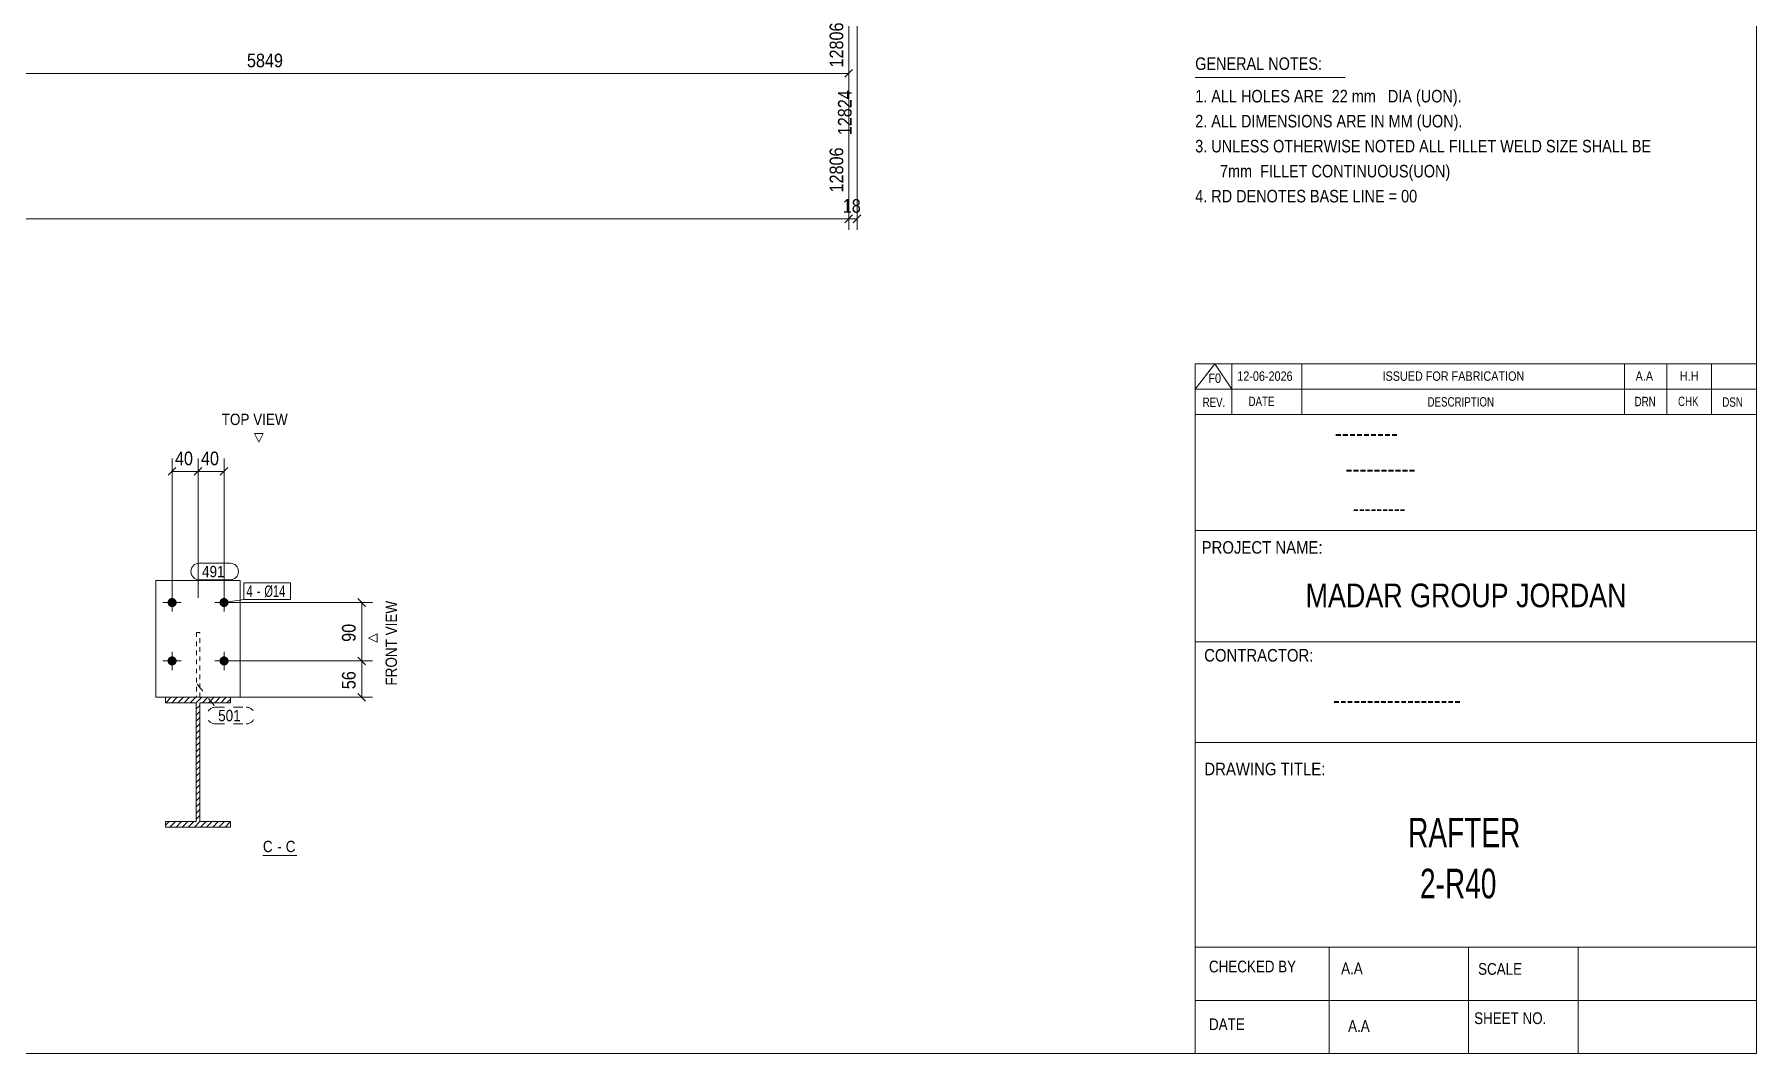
# Model space of a CAD drawing. Header units: millimetres. Extents: x 2 to 825, y 1 to 579.
# Drawn here: x 446.1 to 825, y 5 to 229.3 of the extents above; entities that cross this region are included whole.
import ezdxf

# ---------------------------------------------------------------- set-up
doc = ezdxf.new("R2010")
doc.units = ezdxf.units.MM
for name, pattern in [('XKITLINE00', [0]), ('XKITLINE01', [4, 1, -1, 1, -1]), ('XKITLINE02', [4, 2, -2])]:
    doc.linetypes.add(name, pattern=pattern)
for name, color, linetype, lineweight in [('Bolt', 3, 'Continuous', 0), ('BoltMark', 7, 'Continuous', 0), ('Dimensions', 7, 'Continuous', 0), ('DrawingSheet', 5, 'Continuous', 0), ('OtherObjectType', 7, 'Continuous', 0), ('Part', 2, 'Continuous', 0), ('PartMark', 7, 'Continuous', 0)]:
    doc.layers.add(name, color=color, linetype=linetype, lineweight=lineweight)
doc.styles.add('@ARIAL_UNICODE_MS_BOLD', font='ARIAL.TTF')
doc.styles.add('ARIAL', font='ARIAL.TTF')
doc.styles.add('ARIAL_NARROW', font='ARIALN.TTF')
doc.styles.add('COMIC_SANS_MS_BOLD', font='COMICBD.TTF')
doc.styles.add('SWIS721_EX_BT', font='ARIAL.TTF')
doc.styles.add('SWISSE', font='ARIAL.TTF')

# ---------------------------------------------------------------- blocks, each defined once
blk = doc.blocks.new('*A1')
at = {"layer": 'Part', "color": 7, "linetype": 'XKITLINE00', "lineweight": 0}
for p, q in [((475, 82.19), (476.22, 83.41)), ((476.35, 82.19), (477.56, 83.41)), ((477.7, 82.19), (478.91, 83.41)), ((479.04, 82.19), (480.26, 83.41)), ((480.39, 82.19), (481.6, 83.41)), ((481.72, 82.18), (482.95, 83.41)), ((483.08, 82.19), (484.3, 83.41)), ((484.43, 82.19), (485.64, 83.41)), ((485.78, 82.19), (486.99, 83.41)), ((487.12, 82.19), (488.34, 83.41)), ((481.73, 80.83), (482.53, 81.63)), ((481.73, 79.49), (482.53, 80.29)), ((488.47, 82.19), (489.27, 82.99)), ((481.73, 78.14), (482.53, 78.94)), ((481.73, 76.79), (482.53, 77.59)), ((481.73, 75.45), (482.53, 76.25)), ((481.73, 74.1), (482.53, 74.9)), ((481.73, 72.75), (482.53, 73.55)), ((481.73, 71.41), (482.53, 72.21)), ((481.73, 70.06), (482.53, 70.86)), ((481.73, 68.71), (482.53, 69.51)), ((481.73, 67.36), (482.53, 68.16)), ((481.73, 66.02), (482.53, 66.82)), ((481.73, 64.67), (482.53, 65.47)), ((481.73, 63.32), (481.86, 63.46)), ((481.73, 61.98), (482.53, 62.78)), ((481.73, 60.63), (482.53, 61.43)), ((481.86, 63.46), (482.53, 64.12)), ((481.73, 59.28), (482.53, 60.08)), ((481.73, 57.94), (482.53, 58.74)), ((481.73, 56.59), (482.53, 57.39)), ((474.98, 55.23), (475.8, 56.05)), ((475.93, 54.83), (477.15, 56.05)), ((477.28, 54.83), (478.49, 56.05)), ((478.63, 54.83), (479.84, 56.05)), ((479.97, 54.83), (481.19, 56.05)), ((481.32, 54.83), (482.53, 56.05)), ((482.67, 54.83), (483.88, 56.05)), ((484.01, 54.83), (485.23, 56.05)), ((485.36, 54.83), (486.58, 56.05)), ((486.71, 54.83), (487.92, 56.05)), ((488.06, 54.83), (489.27, 56.05))]:
    blk.add_line(p, q, dxfattribs=at)
blk = doc.blocks.new('*A118')
at = {"layer": 'Bolt'}
for points in [[(477.41, 104.24), (477.41, 104.21), (477.41, 104.19), (477.41, 104.16), (477.41, 104.14), (477.4, 104.12), (477.4, 104.09), (477.39, 104.07), (477.39, 104.04), (477.38, 104.02), (477.38, 104), (477.37, 103.97), (477.36, 103.95), (477.35, 103.93), (477.35, 103.9), (477.34, 103.88), (477.33, 103.86), (477.32, 103.84), (477.31, 103.81), (477.29, 103.79), (477.28, 103.77), (477.27, 103.75), (477.26, 103.73), (477.24, 103.71), (477.23, 103.69), (477.22, 103.67), (477.2, 103.65), (477.19, 103.63), (477.17, 103.61), (477.15, 103.59), (477.14, 103.57), (477.12, 103.56), (477.1, 103.54), (477.08, 103.52), (477.07, 103.51), (477.05, 103.49), (477.03, 103.47), (477.01, 103.46), (476.99, 103.45), (476.97, 103.43), (476.95, 103.42), (476.93, 103.41), (476.91, 103.39), (476.88, 103.38), (476.86, 103.37), (476.84, 103.36), (476.82, 103.35), (476.8, 103.34), (476.77, 103.33), (476.75, 103.32), (476.73, 103.31), (476.7, 103.31), (476.68, 103.3), (476.66, 103.29), (476.63, 103.29), (476.61, 103.28), (476.58, 103.28), (476.56, 103.27), (476.53, 103.27), (476.51, 103.27), (476.49, 103.27), (476.46, 103.26), (476.44, 103.26), (476.41, 103.26), (476.39, 103.26), (476.36, 103.26), (476.34, 103.27), (476.31, 103.27), (476.29, 103.27), (476.27, 103.27), (476.24, 103.28), (476.22, 103.28), (476.19, 103.29), (476.17, 103.29), (476.15, 103.3), (476.12, 103.31), (476.1, 103.31), (476.08, 103.32), (476.05, 103.33), (476.03, 103.34), (476.01, 103.35), (475.99, 103.36), (475.96, 103.37), (475.94, 103.38), (475.92, 103.39), (475.9, 103.41), (475.88, 103.42), (475.86, 103.43), (475.84, 103.45), (475.82, 103.46), (475.8, 103.47), (475.78, 103.49), (475.76, 103.51), (475.74, 103.52), (475.72, 103.54), (475.71, 103.56), (475.69, 103.57), (475.67, 103.59), (475.66, 103.61), (475.64, 103.63), (475.62, 103.65), (475.61, 103.67), (475.59, 103.69), (475.58, 103.71), (475.57, 103.73), (475.55, 103.75), (475.54, 103.77), (475.53, 103.79), (475.52, 103.81), (475.51, 103.84), (475.5, 103.86), (475.49, 103.88), (475.48, 103.9), (475.47, 103.93), (475.46, 103.95), (475.46, 103.97), (475.45, 104), (475.44, 104.02), (475.44, 104.04), (475.43, 104.07), (475.43, 104.09), (475.42, 104.12), (475.42, 104.14), (475.42, 104.16), (475.42, 104.19), (475.41, 104.21), (475.41, 104.24), (475.41, 104.26), (475.41, 104.29), (475.41, 104.31), (475.42, 104.34), (475.42, 104.36), (475.42, 104.39), (475.42, 104.41), (475.43, 104.43), (475.43, 104.46), (475.44, 104.48), (475.44, 104.51), (475.45, 104.53), (475.46, 104.55), (475.46, 104.58), (475.47, 104.6), (475.48, 104.62), (475.49, 104.65), (475.5, 104.67), (475.51, 104.69), (475.52, 104.71), (475.53, 104.73), (475.54, 104.76), (475.55, 104.78), (475.57, 104.8), (475.58, 104.82), (475.59, 104.84), (475.61, 104.86), (475.62, 104.88), (475.64, 104.9), (475.66, 104.92), (475.67, 104.93), (475.69, 104.95), (475.71, 104.97), (475.72, 104.99), (475.74, 105), (475.76, 105.02), (475.78, 105.04), (475.8, 105.05), (475.82, 105.07), (475.84, 105.08), (475.86, 105.09), (475.88, 105.11), (475.9, 105.12), (475.92, 105.13), (475.94, 105.14), (475.96, 105.16), (475.99, 105.17), (476.01, 105.18), (476.03, 105.19), (476.05, 105.2), (476.08, 105.2), (476.1, 105.21), (476.12, 105.22), (476.15, 105.23), (476.17, 105.23), (476.19, 105.24), (476.22, 105.24), (476.24, 105.25), (476.27, 105.25), (476.29, 105.26), (476.31, 105.26), (476.34, 105.26), (476.36, 105.26), (476.39, 105.26), (476.41, 105.26), (476.44, 105.26), (476.46, 105.26), (476.49, 105.26), (476.51, 105.26), (476.53, 105.26), (476.56, 105.25), (476.58, 105.25), (476.61, 105.24), (476.63, 105.24), (476.66, 105.23), (476.68, 105.23), (476.7, 105.22), (476.73, 105.21), (476.75, 105.2), (476.77, 105.2), (476.8, 105.19), (476.82, 105.18), (476.84, 105.17), (476.86, 105.16), (476.88, 105.14), (476.91, 105.13), (476.93, 105.12), (476.95, 105.11), (476.97, 105.09), (476.99, 105.08), (477.01, 105.07), (477.03, 105.05), (477.05, 105.04), (477.07, 105.02), (477.08, 105), (477.1, 104.99), (477.12, 104.97), (477.14, 104.95), (477.15, 104.93), (477.17, 104.92), (477.19, 104.9), (477.2, 104.88), (477.22, 104.86), (477.23, 104.84), (477.24, 104.82), (477.26, 104.8), (477.27, 104.78), (477.28, 104.76), (477.29, 104.73), (477.31, 104.71), (477.32, 104.69), (477.33, 104.67), (477.34, 104.65), (477.35, 104.62), (477.35, 104.6), (477.36, 104.58), (477.37, 104.55), (477.38, 104.53), (477.38, 104.51), (477.39, 104.48), (477.39, 104.46), (477.4, 104.43), (477.4, 104.41), (477.41, 104.39), (477.41, 104.36), (477.41, 104.34), (477.41, 104.31), (477.41, 104.29), (477.41, 104.26)], [(488.84, 104.24), (488.84, 104.21), (488.84, 104.19), (488.84, 104.16), (488.83, 104.14), (488.83, 104.12), (488.83, 104.09), (488.82, 104.07), (488.82, 104.04), (488.81, 104.02), (488.8, 104), (488.8, 103.97), (488.79, 103.95), (488.78, 103.93), (488.77, 103.9), (488.77, 103.88), (488.76, 103.86), (488.75, 103.84), (488.73, 103.81), (488.72, 103.79), (488.71, 103.77), (488.7, 103.75), (488.69, 103.73), (488.67, 103.71), (488.66, 103.69), (488.64, 103.67), (488.63, 103.65), (488.61, 103.63), (488.6, 103.61), (488.58, 103.59), (488.57, 103.57), (488.55, 103.56), (488.53, 103.54), (488.51, 103.52), (488.49, 103.51), (488.48, 103.49), (488.46, 103.47), (488.44, 103.46), (488.42, 103.45), (488.4, 103.43), (488.38, 103.42), (488.36, 103.41), (488.33, 103.39), (488.31, 103.38), (488.29, 103.37), (488.27, 103.36), (488.25, 103.35), (488.22, 103.34), (488.2, 103.33), (488.18, 103.32), (488.15, 103.31), (488.13, 103.31), (488.11, 103.3), (488.08, 103.29), (488.06, 103.29), (488.04, 103.28), (488.01, 103.28), (487.99, 103.27), (487.96, 103.27), (487.94, 103.27), (487.91, 103.27), (487.89, 103.26), (487.87, 103.26), (487.84, 103.26), (487.82, 103.26), (487.79, 103.26), (487.77, 103.27), (487.74, 103.27), (487.72, 103.27), (487.69, 103.27), (487.67, 103.28), (487.65, 103.28), (487.62, 103.29), (487.6, 103.29), (487.57, 103.3), (487.55, 103.31), (487.53, 103.31), (487.5, 103.32), (487.48, 103.33), (487.46, 103.34), (487.44, 103.35), (487.41, 103.36), (487.39, 103.37), (487.37, 103.38), (487.35, 103.39), (487.33, 103.41), (487.31, 103.42), (487.29, 103.43), (487.27, 103.45), (487.25, 103.46), (487.23, 103.47), (487.21, 103.49), (487.19, 103.51), (487.17, 103.52), (487.15, 103.54), (487.13, 103.56), (487.12, 103.57), (487.1, 103.59), (487.08, 103.61), (487.07, 103.63), (487.05, 103.65), (487.04, 103.67), (487.02, 103.69), (487.01, 103.71), (487, 103.73), (486.98, 103.75), (486.97, 103.77), (486.96, 103.79), (486.95, 103.81), (486.94, 103.84), (486.93, 103.86), (486.92, 103.88), (486.91, 103.9), (486.9, 103.93), (486.89, 103.95), (486.88, 103.97), (486.88, 104), (486.87, 104.02), (486.87, 104.04), (486.86, 104.07), (486.86, 104.09), (486.85, 104.12), (486.85, 104.14), (486.85, 104.16), (486.84, 104.19), (486.84, 104.21), (486.84, 104.24), (486.84, 104.26), (486.84, 104.29), (486.84, 104.31), (486.84, 104.34), (486.85, 104.36), (486.85, 104.39), (486.85, 104.41), (486.86, 104.43), (486.86, 104.46), (486.87, 104.48), (486.87, 104.51), (486.88, 104.53), (486.88, 104.55), (486.89, 104.58), (486.9, 104.6), (486.91, 104.62), (486.92, 104.65), (486.93, 104.67), (486.94, 104.69), (486.95, 104.71), (486.96, 104.73), (486.97, 104.76), (486.98, 104.78), (487, 104.8), (487.01, 104.82), (487.02, 104.84), (487.04, 104.86), (487.05, 104.88), (487.07, 104.9), (487.08, 104.92), (487.1, 104.93), (487.12, 104.95), (487.13, 104.97), (487.15, 104.99), (487.17, 105), (487.19, 105.02), (487.21, 105.04), (487.23, 105.05), (487.25, 105.07), (487.27, 105.08), (487.29, 105.09), (487.31, 105.11), (487.33, 105.12), (487.35, 105.13), (487.37, 105.14), (487.39, 105.16), (487.41, 105.17), (487.44, 105.18), (487.46, 105.19), (487.48, 105.2), (487.5, 105.2), (487.53, 105.21), (487.55, 105.22), (487.57, 105.23), (487.6, 105.23), (487.62, 105.24), (487.65, 105.24), (487.67, 105.25), (487.69, 105.25), (487.72, 105.26), (487.74, 105.26), (487.77, 105.26), (487.79, 105.26), (487.82, 105.26), (487.84, 105.26), (487.87, 105.26), (487.89, 105.26), (487.91, 105.26), (487.94, 105.26), (487.96, 105.26), (487.99, 105.25), (488.01, 105.25), (488.04, 105.24), (488.06, 105.24), (488.08, 105.23), (488.11, 105.23), (488.13, 105.22), (488.15, 105.21), (488.18, 105.2), (488.2, 105.2), (488.22, 105.19), (488.25, 105.18), (488.27, 105.17), (488.29, 105.16), (488.31, 105.14), (488.33, 105.13), (488.36, 105.12), (488.38, 105.11), (488.4, 105.09), (488.42, 105.08), (488.44, 105.07), (488.46, 105.05), (488.48, 105.04), (488.49, 105.02), (488.51, 105), (488.53, 104.99), (488.55, 104.97), (488.57, 104.95), (488.58, 104.93), (488.6, 104.92), (488.61, 104.9), (488.63, 104.88), (488.64, 104.86), (488.66, 104.84), (488.67, 104.82), (488.69, 104.8), (488.7, 104.78), (488.71, 104.76), (488.72, 104.73), (488.73, 104.71), (488.75, 104.69), (488.76, 104.67), (488.77, 104.65), (488.77, 104.62), (488.78, 104.6), (488.79, 104.58), (488.8, 104.55), (488.8, 104.53), (488.81, 104.51), (488.82, 104.48), (488.82, 104.46), (488.83, 104.43), (488.83, 104.41), (488.83, 104.39), (488.84, 104.36), (488.84, 104.34), (488.84, 104.31), (488.84, 104.29), (488.84, 104.26)], [(477.41, 91.38), (477.41, 91.36), (477.41, 91.33), (477.41, 91.31), (477.41, 91.28), (477.4, 91.26), (477.4, 91.23), (477.39, 91.21), (477.39, 91.19), (477.38, 91.16), (477.38, 91.14), (477.37, 91.12), (477.36, 91.09), (477.35, 91.07), (477.35, 91.05), (477.34, 91.02), (477.33, 91), (477.32, 90.98), (477.31, 90.96), (477.29, 90.93), (477.28, 90.91), (477.27, 90.89), (477.26, 90.87), (477.24, 90.85), (477.23, 90.83), (477.22, 90.81), (477.2, 90.79), (477.19, 90.77), (477.17, 90.75), (477.15, 90.73), (477.14, 90.72), (477.12, 90.7), (477.1, 90.68), (477.08, 90.66), (477.07, 90.65), (477.05, 90.63), (477.03, 90.62), (477.01, 90.6), (476.99, 90.59), (476.97, 90.57), (476.95, 90.56), (476.93, 90.55), (476.91, 90.54), (476.88, 90.52), (476.86, 90.51), (476.84, 90.5), (476.82, 90.49), (476.8, 90.48), (476.77, 90.47), (476.75, 90.46), (476.73, 90.46), (476.7, 90.45), (476.68, 90.44), (476.66, 90.44), (476.63, 90.43), (476.61, 90.43), (476.58, 90.42), (476.56, 90.42), (476.53, 90.41), (476.51, 90.41), (476.49, 90.41), (476.46, 90.41), (476.44, 90.41), (476.41, 90.41), (476.39, 90.41), (476.36, 90.41), (476.34, 90.41), (476.31, 90.41), (476.29, 90.41), (476.27, 90.42), (476.24, 90.42), (476.22, 90.43), (476.19, 90.43), (476.17, 90.44), (476.15, 90.44), (476.12, 90.45), (476.1, 90.46), (476.08, 90.46), (476.05, 90.47), (476.03, 90.48), (476.01, 90.49), (475.99, 90.5), (475.96, 90.51), (475.94, 90.52), (475.92, 90.54), (475.9, 90.55), (475.88, 90.56), (475.86, 90.57), (475.84, 90.59), (475.82, 90.6), (475.8, 90.62), (475.78, 90.63), (475.76, 90.65), (475.74, 90.66), (475.72, 90.68), (475.71, 90.7), (475.69, 90.72), (475.67, 90.73), (475.66, 90.75), (475.64, 90.77), (475.62, 90.79), (475.61, 90.81), (475.59, 90.83), (475.58, 90.85), (475.57, 90.87), (475.55, 90.89), (475.54, 90.91), (475.53, 90.93), (475.52, 90.96), (475.51, 90.98), (475.5, 91), (475.49, 91.02), (475.48, 91.05), (475.47, 91.07), (475.46, 91.09), (475.46, 91.12), (475.45, 91.14), (475.44, 91.16), (475.44, 91.19), (475.43, 91.21), (475.43, 91.23), (475.42, 91.26), (475.42, 91.28), (475.42, 91.31), (475.42, 91.33), (475.41, 91.36), (475.41, 91.38), (475.41, 91.41), (475.41, 91.43), (475.41, 91.45), (475.42, 91.48), (475.42, 91.5), (475.42, 91.53), (475.42, 91.55), (475.43, 91.58), (475.43, 91.6), (475.44, 91.62), (475.44, 91.65), (475.45, 91.67), (475.46, 91.7), (475.46, 91.72), (475.47, 91.74), (475.48, 91.77), (475.49, 91.79), (475.5, 91.81), (475.51, 91.83), (475.52, 91.86), (475.53, 91.88), (475.54, 91.9), (475.55, 91.92), (475.57, 91.94), (475.58, 91.96), (475.59, 91.98), (475.61, 92), (475.62, 92.02), (475.64, 92.04), (475.66, 92.06), (475.67, 92.08), (475.69, 92.1), (475.71, 92.11), (475.72, 92.13), (475.74, 92.15), (475.76, 92.16), (475.78, 92.18), (475.8, 92.19), (475.82, 92.21), (475.84, 92.22), (475.86, 92.24), (475.88, 92.25), (475.9, 92.26), (475.92, 92.28), (475.94, 92.29), (475.96, 92.3), (475.99, 92.31), (476.01, 92.32), (476.03, 92.33), (476.05, 92.34), (476.08, 92.35), (476.1, 92.36), (476.12, 92.36), (476.15, 92.37), (476.17, 92.38), (476.19, 92.38), (476.22, 92.39), (476.24, 92.39), (476.27, 92.39), (476.29, 92.4), (476.31, 92.4), (476.34, 92.4), (476.36, 92.4), (476.39, 92.41), (476.41, 92.41), (476.44, 92.41), (476.46, 92.4), (476.49, 92.4), (476.51, 92.4), (476.53, 92.4), (476.56, 92.39), (476.58, 92.39), (476.61, 92.39), (476.63, 92.38), (476.66, 92.38), (476.68, 92.37), (476.7, 92.36), (476.73, 92.36), (476.75, 92.35), (476.77, 92.34), (476.8, 92.33), (476.82, 92.32), (476.84, 92.31), (476.86, 92.3), (476.88, 92.29), (476.91, 92.28), (476.93, 92.26), (476.95, 92.25), (476.97, 92.24), (476.99, 92.22), (477.01, 92.21), (477.03, 92.19), (477.05, 92.18), (477.07, 92.16), (477.08, 92.15), (477.1, 92.13), (477.12, 92.11), (477.14, 92.1), (477.15, 92.08), (477.17, 92.06), (477.19, 92.04), (477.2, 92.02), (477.22, 92), (477.23, 91.98), (477.24, 91.96), (477.26, 91.94), (477.27, 91.92), (477.28, 91.9), (477.29, 91.88), (477.31, 91.86), (477.32, 91.83), (477.33, 91.81), (477.34, 91.79), (477.35, 91.77), (477.35, 91.74), (477.36, 91.72), (477.37, 91.7), (477.38, 91.67), (477.38, 91.65), (477.39, 91.62), (477.39, 91.6), (477.4, 91.58), (477.4, 91.55), (477.41, 91.53), (477.41, 91.5), (477.41, 91.48), (477.41, 91.45), (477.41, 91.43), (477.41, 91.41)], [(488.84, 91.38), (488.84, 91.36), (488.84, 91.33), (488.84, 91.31), (488.83, 91.28), (488.83, 91.26), (488.83, 91.23), (488.82, 91.21), (488.82, 91.19), (488.81, 91.16), (488.8, 91.14), (488.8, 91.12), (488.79, 91.09), (488.78, 91.07), (488.77, 91.05), (488.77, 91.02), (488.76, 91), (488.75, 90.98), (488.73, 90.96), (488.72, 90.93), (488.71, 90.91), (488.7, 90.89), (488.69, 90.87), (488.67, 90.85), (488.66, 90.83), (488.64, 90.81), (488.63, 90.79), (488.61, 90.77), (488.6, 90.75), (488.58, 90.73), (488.57, 90.72), (488.55, 90.7), (488.53, 90.68), (488.51, 90.66), (488.49, 90.65), (488.48, 90.63), (488.46, 90.62), (488.44, 90.6), (488.42, 90.59), (488.4, 90.57), (488.38, 90.56), (488.36, 90.55), (488.33, 90.54), (488.31, 90.52), (488.29, 90.51), (488.27, 90.5), (488.25, 90.49), (488.22, 90.48), (488.2, 90.47), (488.18, 90.46), (488.15, 90.46), (488.13, 90.45), (488.11, 90.44), (488.08, 90.44), (488.06, 90.43), (488.04, 90.43), (488.01, 90.42), (487.99, 90.42), (487.96, 90.41), (487.94, 90.41), (487.91, 90.41), (487.89, 90.41), (487.87, 90.41), (487.84, 90.41), (487.82, 90.41), (487.79, 90.41), (487.77, 90.41), (487.74, 90.41), (487.72, 90.41), (487.69, 90.42), (487.67, 90.42), (487.65, 90.43), (487.62, 90.43), (487.6, 90.44), (487.57, 90.44), (487.55, 90.45), (487.53, 90.46), (487.5, 90.46), (487.48, 90.47), (487.46, 90.48), (487.44, 90.49), (487.41, 90.5), (487.39, 90.51), (487.37, 90.52), (487.35, 90.54), (487.33, 90.55), (487.31, 90.56), (487.29, 90.57), (487.27, 90.59), (487.25, 90.6), (487.23, 90.62), (487.21, 90.63), (487.19, 90.65), (487.17, 90.66), (487.15, 90.68), (487.13, 90.7), (487.12, 90.72), (487.1, 90.73), (487.08, 90.75), (487.07, 90.77), (487.05, 90.79), (487.04, 90.81), (487.02, 90.83), (487.01, 90.85), (487, 90.87), (486.98, 90.89), (486.97, 90.91), (486.96, 90.93), (486.95, 90.96), (486.94, 90.98), (486.93, 91), (486.92, 91.02), (486.91, 91.05), (486.9, 91.07), (486.89, 91.09), (486.88, 91.12), (486.88, 91.14), (486.87, 91.16), (486.87, 91.19), (486.86, 91.21), (486.86, 91.23), (486.85, 91.26), (486.85, 91.28), (486.85, 91.31), (486.84, 91.33), (486.84, 91.36), (486.84, 91.38), (486.84, 91.41), (486.84, 91.43), (486.84, 91.45), (486.84, 91.48), (486.85, 91.5), (486.85, 91.53), (486.85, 91.55), (486.86, 91.58), (486.86, 91.6), (486.87, 91.62), (486.87, 91.65), (486.88, 91.67), (486.88, 91.7), (486.89, 91.72), (486.9, 91.74), (486.91, 91.77), (486.92, 91.79), (486.93, 91.81), (486.94, 91.83), (486.95, 91.86), (486.96, 91.88), (486.97, 91.9), (486.98, 91.92), (487, 91.94), (487.01, 91.96), (487.02, 91.98), (487.04, 92), (487.05, 92.02), (487.07, 92.04), (487.08, 92.06), (487.1, 92.08), (487.12, 92.1), (487.13, 92.11), (487.15, 92.13), (487.17, 92.15), (487.19, 92.16), (487.21, 92.18), (487.23, 92.19), (487.25, 92.21), (487.27, 92.22), (487.29, 92.24), (487.31, 92.25), (487.33, 92.26), (487.35, 92.28), (487.37, 92.29), (487.39, 92.3), (487.41, 92.31), (487.44, 92.32), (487.46, 92.33), (487.48, 92.34), (487.5, 92.35), (487.53, 92.36), (487.55, 92.36), (487.57, 92.37), (487.6, 92.38), (487.62, 92.38), (487.65, 92.39), (487.67, 92.39), (487.69, 92.39), (487.72, 92.4), (487.74, 92.4), (487.77, 92.4), (487.79, 92.4), (487.82, 92.41), (487.84, 92.41), (487.87, 92.41), (487.89, 92.4), (487.91, 92.4), (487.94, 92.4), (487.96, 92.4), (487.99, 92.39), (488.01, 92.39), (488.04, 92.39), (488.06, 92.38), (488.08, 92.38), (488.11, 92.37), (488.13, 92.36), (488.15, 92.36), (488.18, 92.35), (488.2, 92.34), (488.22, 92.33), (488.25, 92.32), (488.27, 92.31), (488.29, 92.3), (488.31, 92.29), (488.33, 92.28), (488.36, 92.26), (488.38, 92.25), (488.4, 92.24), (488.42, 92.22), (488.44, 92.21), (488.46, 92.19), (488.48, 92.18), (488.49, 92.16), (488.51, 92.15), (488.53, 92.13), (488.55, 92.11), (488.57, 92.1), (488.58, 92.08), (488.6, 92.06), (488.61, 92.04), (488.63, 92.02), (488.64, 92), (488.66, 91.98), (488.67, 91.96), (488.69, 91.94), (488.7, 91.92), (488.71, 91.9), (488.72, 91.88), (488.73, 91.86), (488.75, 91.83), (488.76, 91.81), (488.77, 91.79), (488.77, 91.77), (488.78, 91.74), (488.79, 91.72), (488.8, 91.7), (488.8, 91.67), (488.81, 91.65), (488.82, 91.62), (488.82, 91.6), (488.83, 91.58), (488.83, 91.55), (488.83, 91.53), (488.84, 91.5), (488.84, 91.48), (488.84, 91.45), (488.84, 91.43), (488.84, 91.41)]]:
    blk.add_hatch(color=3, dxfattribs=at).paths.add_polyline_path(points, flags=17)
at = {"layer": 'Bolt', "color": 3, "linetype": 'XKITLINE00', "lineweight": 0}
for p, q in [((476.41, 106.26), (476.41, 102.26)), ((487.84, 106.26), (487.84, 102.26)), ((478.41, 104.26), (474.41, 104.26)), ((489.84, 104.26), (485.84, 104.26)), ((478.41, 91.41), (474.41, 91.41)), ((476.41, 93.41), (476.41, 89.41)), ((489.84, 91.41), (485.84, 91.41)), ((487.84, 93.41), (487.84, 89.41))]:
    blk.add_line(p, q, dxfattribs=at)
blk = doc.blocks.new('*A119')
at = {"layer": 'Part', "color": 2, "linetype": 'XKITLINE00', "lineweight": 0}
for p, q in [((474.98, 82.19), (474.98, 83.41)), ((474.98, 83.41), (489.27, 83.41)), ((489.27, 83.41), (489.27, 82.19)), ((481.73, 82.19), (474.98, 82.19)), ((481.73, 56.05), (481.73, 82.19)), ((489.27, 82.19), (482.53, 82.19)), ((482.53, 82.19), (482.53, 56.05)), ((474.98, 54.83), (474.98, 56.05)), ((474.98, 56.05), (481.73, 56.05)), ((489.27, 54.83), (474.98, 54.83)), ((482.53, 56.05), (489.27, 56.05)), ((489.27, 56.05), (489.27, 54.83))]:
    blk.add_line(p, q, dxfattribs=at)
blk = doc.blocks.new('*A120')
at = {"layer": 'Part', "color": 2, "linetype": 'XKITLINE00', "lineweight": 0}
for p, q in [((472.84, 83.41), (472.84, 109.12)), ((472.84, 109.12), (491.41, 109.12)), ((491.41, 109.12), (491.41, 83.41)), ((472.84, 83.41), (474.98, 83.41)), ((491.41, 83.41), (489.27, 83.41))]:
    blk.add_line(p, q, dxfattribs=at)
at = {"layer": 'Part', "color": 7, "linetype": 'XKITLINE01', "lineweight": 0}
blk.add_line((474.98, 83.41), (489.27, 83.41), dxfattribs=at)
blk = doc.blocks.new('*A121')
at = {"layer": 'Part', "color": 7, "linetype": 'XKITLINE01', "lineweight": 0}
for p, q in [((482.48, 97.69), (481.77, 97.69)), ((481.77, 97.69), (481.77, 83.41)), ((482.48, 83.41), (482.48, 97.69)), ((481.77, 83.41), (482.48, 83.41))]:
    blk.add_line(p, q, dxfattribs=at)
blk = doc.blocks.new('*A132')
at = {"layer": 'DrawingSheet', "color": 5, "linetype": 'XKITLINE00', "lineweight": 0}
for p, q in [((825, 5), (825, 579)), ((5, 5), (825, 5))]:
    blk.add_line(p, q, dxfattribs=at)
blk = doc.blocks.new('*A134')
at = {"layer": 'OtherObjectType', "color": 7, "linetype": 'XKITLINE00', "lineweight": 0}
blk.add_line((701.5, 219.82), (734.5, 219.82), dxfattribs=at)
at = {"layer": 'OtherObjectType', "color": 7, "style": 'ARIAL_NARROW', "width": 1.008832}
for s, p in [('GENERAL NOTES:', (701.5, 221.47)), ('1. ALL HOLES ARE  22 mm   DIA (UON).', (701.5, 214.32)), ('2. ALL DIMENSIONS ARE IN MM (UON).', (701.5, 208.82)), ('3. UNLESS OTHERWISE NOTED ALL FILLET WELD SIZE SHALL BE', (701.5, 203.32)), ('7mm  FILLET CONTINUOUS(UON)', (706.95, 197.82)), ('4. RD DENOTES BASE LINE = 00', (701.5, 192.32))]:
    blk.add_text(s, height=2.75, dxfattribs=at).set_placement(p)
blk = doc.blocks.new('*A135')
at = {"layer": 'OtherObjectType', "color": 7, "linetype": 'XKITLINE00', "lineweight": 0}
for p, q in [((701.5, 156.76), (825, 156.76)), ((701.5, 151.21), (705.82, 156.76)), ((701.5, 151.21), (701.5, 156.76)), ((705.82, 156.76), (709.53, 151.21)), ((709.53, 151.21), (709.53, 156.76)), ((724.97, 151.21), (724.97, 156.76)), ((795.98, 151.21), (795.98, 156.76)), ((805.24, 151.21), (805.24, 156.76)), ((815.12, 151.21), (815.12, 156.76)), ((825, 151.21), (825, 156.76)), ((701.5, 151.21), (825, 151.21)), ((701.5, 145.65), (701.5, 151.21)), ((705.21, 151.21), (825, 151.21)), ((709.53, 145.65), (709.53, 151.21)), ((724.97, 145.65), (724.97, 151.21)), ((795.98, 145.65), (795.98, 151.21)), ((805.24, 145.65), (805.24, 151.21)), ((815.12, 145.65), (815.12, 151.21)), ((825, 145.65), (825, 151.21))]:
    blk.add_line(p, q, dxfattribs=at)
at = {"layer": 'OtherObjectType', "color": 7, "style": 'ARIAL_NARROW'}
for s, height, width, p in [('F0', 2.058, 1.008832, (704.4, 152.59)), ('12-06-2026', 2.058, 1.008832, (710.76, 153.06)), ('ISSUED FOR FABRICATION', 2.0583, 1.008832, (742.71, 153.06)), ('A.A', 2.058, 1.008832, (798.4, 153.06)), ('H.H', 2.058, 1.008832, (808.13, 153.06)), ('REV.', 2.058, 0.907949, (703.13, 147.31)), ('DATE', 2.058, 0.907949, (713.23, 147.5)), ('DESCRIPTION', 2.0583, 0.907949, (752.61, 147.39)), ('DRN', 2.058, 0.907949, (798.17, 147.47)), ('CHK', 2.058, 0.907949, (807.72, 147.5)), ('DSN', 2.058, 0.907949, (817.47, 147.35))]:
    blk.add_text(s, height=height, dxfattribs=dict(at, width=width)).set_placement(p)
blk = doc.blocks.new('*A137')
at = {"layer": 'OtherObjectType', "color": 2, "linetype": 'XKITLINE00', "lineweight": 0}
for p, q in [((701.5, 145.65), (825, 145.65)), ((701.5, 5), (701.5, 145.64)), ((824.98, 145.64), (825, 5)), ((825, 120.14), (701.5, 120.14)), ((701.5, 95.63), (825, 95.63)), ((825, 73.49), (701.5, 73.49)), ((825, 28.4), (701.5, 28.4)), ((730.94, 28.4), (730.94, 5)), ((761.62, 5), (761.62, 28.4)), ((785.75, 5), (785.75, 28.4)), ((825, 16.7), (701.5, 16.7)), ((825, 5), (701.5, 5))]:
    blk.add_line(p, q, dxfattribs=at)
at = {"layer": 'OtherObjectType', "color": 4, "style": '@ARIAL_UNICODE_MS_BOLD', "width": 0.85}
blk.add_text('---------', height=3.9, dxfattribs=at).set_placement((732.23, 139.59))
at = {"layer": 'OtherObjectType', "color": 7, "style": 'ARIAL', "width": 0.85}
for s, height, p in [('----------', 3.9, (734.56, 131.77)), ('---------', 3.25, (736.21, 123.31))]:
    blk.add_text(s, height=height, dxfattribs=at).set_placement(p)
at = {"layer": 'OtherObjectType', "color": 3, "width": 0.85}
for s, style, p in [('PROJECT NAME:', 'SWIS721_EX_BT', (702.92, 115.01)), ('CONTRACTOR:', 'SWISSE', (703.47, 91.27)), ('DRAWING TITLE:', 'SWIS721_EX_BT', (703.53, 66.24))]:
    blk.add_text(s, height=2.7618, dxfattribs=dict(at, style=style)).set_placement(p)
at = {"layer": 'OtherObjectType', "color": 7, "width": 0.85}
for s, height, p in [('MADAR GROUP JORDAN', 5.2, (725.79, 103.23)), ('CHECKED BY', 2.592, (704.53, 22.86)), ('A.A', 2.592, (733.61, 22.45)), ('SCALE', 2.592, (763.74, 22.33)), ('DATE', 2.592, (704.54, 10.16)), ('A.A', 2.592, (735.14, 9.76)), ('SHEET NO.', 2.592, (762.87, 11.49))]:
    blk.add_text(s, height=height, dxfattribs=at).set_placement(p)
at = {"layer": 'OtherObjectType', "color": 1}
for s, height, style, width, p in [('-------------------', 3.9, 'COMIC_SANS_MS_BOLD', 0.85, (731.87, 80.86)), ('RAFTER', 6.5, 'ARIAL', 0.68, (748.34, 50.37)), ('2-R40', 6.5, 'ARIAL', 0.68, (750.95, 39.17))]:
    blk.add_text(s, height=height, dxfattribs=dict(at, style=style, width=width)).set_placement(p)
blk = doc.blocks.new('*A147')
at = {"layer": 'Dimensions', "color": 7, "linetype": 'XKITLINE00', "lineweight": 0}
for p, q in [((625.27, 328.85), (625.27, 186.3)), ((626.12, 189.55), (624.42, 187.85)), ((44.26, 188.7), (625.27, 188.7))]:
    blk.add_line(p, q, dxfattribs=at)
at = {"layer": 'Dimensions', "color": 3}
blk.add_point((625.27, 188.7), dxfattribs=at)
at = {"layer": 'Dimensions', "color": 3, "style": 'ARIAL', "width": 0.85}
blk.add_text('12806', height=3, rotation=90.0002, dxfattribs=at).set_placement((624.07, 194.5))
blk = doc.blocks.new('*A205')
at = {"layer": 'Dimensions', "color": 7, "linetype": 'XKITLINE00', "lineweight": 0}
for p, q in [((625.27, 328.85), (625.27, 186.3)), ((627.1, 313.61), (627.1, 186.3)), ((626.12, 189.55), (624.42, 187.85)), ((627.94, 189.55), (626.25, 187.85)), ((625.27, 188.7), (627.1, 188.7))]:
    blk.add_line(p, q, dxfattribs=at)
at = {"layer": 'Dimensions', "color": 3}
for p in [(625.27, 188.7), (627.1, 188.7)]:
    blk.add_point(p, dxfattribs=at)
at = {"layer": 'Dimensions', "color": 3, "style": 'ARIAL', "width": 0.85}
blk.add_text('12824', height=3, rotation=90.0002, dxfattribs=at).set_placement((625.9, 207.1))
blk.add_text('18', height=3, dxfattribs=at).set_placement((623.96, 190.05))
blk = doc.blocks.new('*A206')
at = {"layer": 'Dimensions', "color": 7, "linetype": 'XKITLINE00', "lineweight": 0}
for p, q in [((625.27, 328.85), (625.27, 218.3)), ((369.39, 310.65), (369.39, 218.3)), ((370.24, 221.55), (368.54, 219.85)), ((369.39, 220.7), (625.27, 220.7)), ((626.12, 221.55), (624.42, 219.85))]:
    blk.add_line(p, q, dxfattribs=at)
at = {"layer": 'Dimensions', "color": 3}
for p in [(369.39, 220.7), (625.27, 220.7)]:
    blk.add_point(p, dxfattribs=at)
at = {"layer": 'Dimensions', "color": 3, "style": 'ARIAL', "width": 0.85}
blk.add_text('12806', height=3, rotation=90.0002, dxfattribs=at).set_placement((624.07, 222))
blk.add_text('5849', height=3, dxfattribs=at).set_placement((492.88, 222.05))
blk = doc.blocks.new('*A250')
at = {"layer": 'Dimensions', "color": 7, "linetype": 'XKITLINE00', "lineweight": 0}
for p, q in [((477.26, 133.97), (475.56, 132.27)), ((476.41, 105.26), (476.41, 135.97)), ((476.41, 133.12), (482.13, 133.12)), ((482.98, 133.97), (481.28, 132.27)), ((482.13, 105.26), (482.13, 135.97))]:
    blk.add_line(p, q, dxfattribs=at)
at = {"layer": 'Dimensions', "color": 3}
for p in [(476.41, 133.12), (482.13, 133.12)]:
    blk.add_point(p, dxfattribs=at)
at = {"layer": 'Dimensions', "color": 3, "style": 'ARIAL', "width": 0.85}
blk.add_text('40', height=3, dxfattribs=at).set_placement((477.04, 134.47))
blk = doc.blocks.new('*A251')
at = {"layer": 'Dimensions', "color": 7, "linetype": 'XKITLINE00', "lineweight": 0}
for p, q in [((482.98, 133.97), (481.28, 132.27)), ((482.13, 105.26), (482.13, 135.97)), ((482.13, 133.12), (487.84, 133.12)), ((488.69, 133.97), (486.99, 132.27)), ((487.84, 105.26), (487.84, 135.97))]:
    blk.add_line(p, q, dxfattribs=at)
at = {"layer": 'Dimensions', "color": 3}
for p in [(482.13, 133.12), (487.84, 133.12)]:
    blk.add_point(p, dxfattribs=at)
at = {"layer": 'Dimensions', "color": 3, "style": 'ARIAL', "width": 0.85}
blk.add_text('40', height=3, dxfattribs=at).set_placement((482.76, 134.47))
blk = doc.blocks.new('*A252')
at = {"layer": 'Dimensions', "color": 7, "linetype": 'XKITLINE00', "lineweight": 0}
for p, q in [((488.84, 91.41), (520.53, 91.41)), ((517.28, 92.25), (518.98, 90.56)), ((518.13, 83.41), (518.13, 91.41)), ((490.27, 83.41), (520.53, 83.41)), ((517.28, 84.25), (518.98, 82.56))]:
    blk.add_line(p, q, dxfattribs=at)
at = {"layer": 'Dimensions', "color": 3}
for p in [(518.13, 91.41), (518.13, 83.41)]:
    blk.add_point(p, dxfattribs=at)
at = {"layer": 'Dimensions', "color": 3, "style": 'ARIAL', "width": 0.85}
blk.add_text('56', height=3, rotation=90.0002, dxfattribs=at).set_placement((516.78, 85.18))
blk = doc.blocks.new('*A253')
at = {"layer": 'Dimensions', "color": 7, "linetype": 'XKITLINE00', "lineweight": 0}
for p, q in [((488.84, 104.26), (520.53, 104.26)), ((517.28, 105.11), (518.98, 103.41)), ((518.13, 91.41), (518.13, 104.26)), ((488.84, 91.41), (520.53, 91.41)), ((517.28, 92.25), (518.98, 90.56))]:
    blk.add_line(p, q, dxfattribs=at)
at = {"layer": 'Dimensions', "color": 3}
for p in [(518.13, 104.26), (518.13, 91.41)]:
    blk.add_point(p, dxfattribs=at)
at = {"layer": 'Dimensions', "color": 3, "style": 'ARIAL', "width": 0.85}
blk.add_text('90', height=3, rotation=90.0002, dxfattribs=at).set_placement((516.78, 95.61))
blk = doc.blocks.new('*A254')
at = {"layer": 'BoltMark', "color": 7, "linetype": 'XKITLINE00', "lineweight": 0}
for p, q in [((492.17, 108.61), (502.47, 108.61)), ((492.17, 104.91), (492.17, 108.61)), ((502.47, 104.91), (502.47, 108.61)), ((487.84, 104.26), (492.17, 104.91)), ((492.17, 104.91), (502.47, 104.91))]:
    blk.add_line(p, q, dxfattribs=at)
at = {"layer": 'BoltMark', "color": 3, "style": 'ARIAL_NARROW', "width": 0.85}
for s, p in [('4', (492.77, 105.51)), ('-', (495.04, 105.51)), ('Ø14', (496.7, 105.51))]:
    blk.add_text(s, height=2.5, dxfattribs=at).set_placement(p)
blk = doc.blocks.new('*A255')
at = {"layer": 'PartMark', "color": 7, "linetype": 'XKITLINE00', "lineweight": 0}
for p, q in [((482.4, 112.92), (489.16, 112.92)), ((482.4, 109.22), (489.16, 109.22))]:
    blk.add_line(p, q, dxfattribs=at)
for centre, start, end in [((482.4, 111.07), 90, 270), ((489.16, 111.07), 270, 90)]:
    blk.add_arc(centre, 1.85, start, end, dxfattribs=at)
at = {"layer": 'PartMark', "color": 3, "style": 'ARIAL', "width": 0.85}
blk.add_text('491', height=2.5, dxfattribs=at).set_placement((483, 109.82))
blk = doc.blocks.new('*A256')
at = {"layer": 'PartMark', "color": 7, "linetype": 'XKITLINE02', "lineweight": 0}
for p, q in [((481.95, 86.3), (485.95, 81.23)), ((485.95, 81.23), (492.72, 81.23)), ((485.95, 77.53), (492.72, 77.53))]:
    blk.add_line(p, q, dxfattribs=at)
for centre, start, end in [((485.95, 79.38), 90, 270), ((492.72, 79.38), 270, 90)]:
    blk.add_arc(centre, 1.85, start, end, dxfattribs=at)
at = {"layer": 'PartMark', "color": 3, "style": 'ARIAL', "width": 0.85}
blk.add_text('501', height=2.5, dxfattribs=at).set_placement((486.55, 78.13))
blk = doc.blocks.new('*A257')
at = {"layer": 'OtherObjectType', "color": 7, "linetype": 'XKITLINE00', "lineweight": 0}
for p, q in [((495.48, 139.57), (494.55, 141.45)), ((494.55, 141.45), (496.42, 141.45)), ((496.42, 141.45), (495.48, 139.57)), ((495.48, 139.57), (495.48, 139.57)), ((519.63, 96.45), (521.5, 97.39)), ((521.5, 95.51), (519.63, 96.45)), ((519.63, 96.45), (519.63, 96.45)), ((521.5, 97.39), (521.5, 95.51)), ((496.4, 48.58), (503.82, 48.58))]:
    blk.add_line(p, q, dxfattribs=at)
at = {"layer": 'OtherObjectType', "color": 7, "style": 'ARIAL', "width": 0.85}
for s, p in [('TOP VIEW', (487.33, 143.32)), ('C', (496.4, 49.33)), ('-', (499.55, 49.33)), ('C', (501.41, 49.33))]:
    blk.add_text(s, height=2.5, dxfattribs=at).set_placement(p)
blk.add_text('FRONT VIEW', height=2.5, rotation=90, dxfattribs=at).set_placement((525.88, 85.99))

msp = doc.modelspace()

# ---------------------------------------------------------------- block references
at = {"lineweight": 0}
for name in ['*A132', '*A147', '*A206', '*A205', '*A134', '*A135', '*A137', '*A250', '*A251', '*A255', '*A120', '*A118', '*A254', '*A253', '*A121', '*A252', '*A1', '*A119', '*A256']:
    msp.add_blockref(name, (0, 0), dxfattribs=at)
at = {"layer": 'OtherObjectType', "lineweight": 0}
msp.add_blockref('*A257', (0, 0), dxfattribs=at)

doc.saveas('drawing.dxf')
